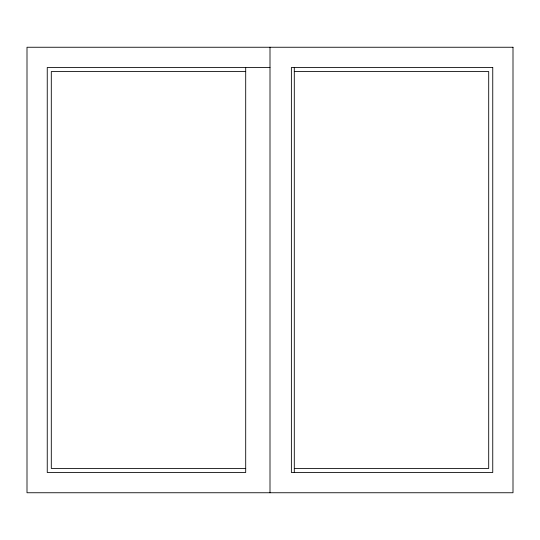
<?xml version="1.0" encoding="UTF-8"?>
<svg xmlns="http://www.w3.org/2000/svg" width="540" height="540" viewBox="0 0 540 540"><rect width="100%" height="100%" fill="white"/><g stroke="black" fill="none" stroke-linecap="round" stroke-linejoin="round"><path stroke-width="0.81" d="M270 67.5L47.25 67.5L47.25 472.5L245.7 472.5L245.7 67.5M245.7 71.55L51.3 71.55L51.3 468.45L245.7 468.45M294.3 71.55L488.7 71.55L488.7 468.45L294.3 468.45M294.3 67.358L294.3 472.642M270 47.25L270 492.75M513 47.25L27 47.25L27 492.75L513 492.75L513 47.25M492.75 67.5L291.377 67.5L291.377 472.5L492.75 472.5L492.75 67.5"/></g></svg>
